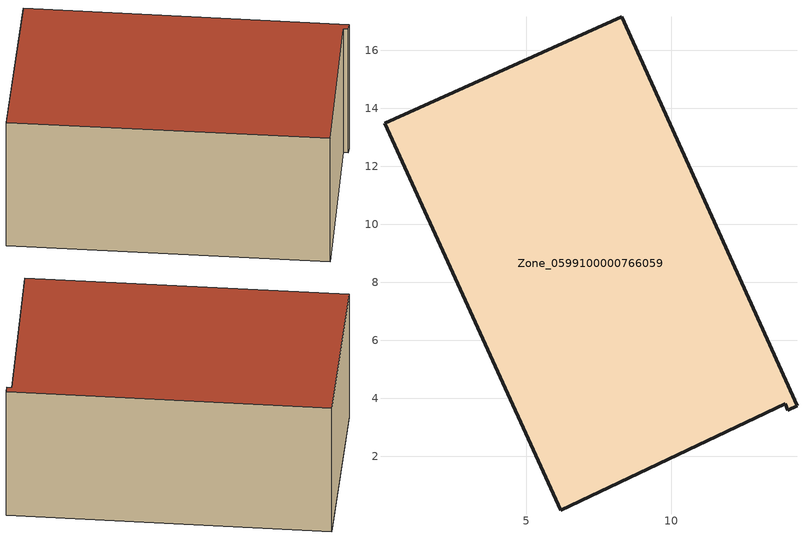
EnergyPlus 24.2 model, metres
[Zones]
Zone_0599100000766059
 floor ground (C_G): 0.11,13.47 8.29,17.16 14.34,3.74 14.02,3.59 13.93,3.8 6.19,0.13 z0
 wall outside (C_F): 14.02,3.59 14.34,3.74 8.29,17.16 0.11,13.47 6.19,0.13 13.93,3.8 14.02,3.59 z0:6.8
 roof outside (C_R): 6.19,0.13 13.93,3.8 14.02,3.59 14.34,3.74 8.29,17.16 0.11,13.47 z6.8
[BUILDING]
Pand.0599100000766059: North Axis=0; Terrain=City; Loads Convergence Tolerance Value=0.04; Temperature Convergence Tolerance Value=0.4; Solar Distribution=FullExterior; Maximum Number of Warmup Days=25; Minimum Number of Warmup Days=1
[Site:Location]
Rotterdam.The.Hague.AP_ZH_NLD Design_Conditions: Latitude=51.96; Longitude=4.45; Time Zone=1; Elevation=-4.5
[SITE:GROUNDTEMPERATURE:BUILDINGSURFACE]
18, 18, 18, 18, 18, 18, 18, 18, 18, 18, 18, 18
[MATERIAL] Thermal Absorptance=0.9; Solar Absorptance=0.7; Visible Absorptance=0.7
Name | Roughness | Thickness | Conductivity | Density | Specific Heat
G.D.2006-2014 | MediumSmooth | 0.15 | 0.06 | 540 | 1210
F.D.2006-2014 | Rough | 0.3 | 0.12 | 1920 | 840
R.D.2006-2014 | MediumRough | 0.2 | 0.08 | 1500 | 1000
[CONSTRUCTION]
C_G: G.D.2006-2014
C_F: F.D.2006-2014
C_R: R.D.2006-2014
[ZONE]
Zone_0599100000766059: Type=1; Multiplier=1; Ceiling Height=Autocalculate; Volume=Autocalculate; Floor Area=autocalculate; Part of Total Floor Area=Yes
[ZONEINFILTRATION:DESIGNFLOWRATE]
Infil_Zone_0599100000766059: Zone or ZoneList or Space or SpaceList=Zone_0599100000766059; Schedule=AlwaysOn; Design Flow Rate Calculation Method=Flow/Area; Flow Rate per Floor Area=0.0021; Constant Term Coefficient=1; Temperature Term Coefficient=0; Velocity Term Coefficient=0; Velocity Squared Term Coefficient=0
[HVACTEMPLATE:ZONE:IDEALLOADSAIRSYSTEM]
Zone_0599100000766059: Maximum Heating Supply Air Temperature=50; Minimum Cooling Supply Air Temperature=13; Maximum Heating Supply Air Humidity Ratio=0.0156; Minimum Cooling Supply Air Humidity Ratio=0.0077; Heating Limit=NoLimit; Cooling Limit=NoLimit; Dehumidification Control Type=ConstantSensibleHeatRatio; Cooling Sensible Heat Ratio=0.7; Dehumidification Setpoint=60; Humidification Control Type=None; Humidification Setpoint=30; Outdoor Air Method=None; Outdoor Air Flow Rate per Person=0.00944; Outdoor Air Flow Rate per Zone Floor Area=0; Outdoor Air Flow Rate per Zone=0; Demand Controlled Ventilation Type=None; Outdoor Air Economizer Type=NoEconomizer; Heat Recovery Type=None; Sensible Heat Recovery Effectiveness=0.7; Latent Heat Recovery Effectiveness=0.65
[ZONECONTROL:THERMOSTAT]
ThermostatControl_Zone_0599100000766059: Zone or ZoneList=Zone_0599100000766059; Control Type Schedule=DualSetpointControlType; Control 1=Thermostat_Zone_0599100000766059; Temperature Difference Between Cutout And Setpoint=0
[THERMOSTATSETPOINT:DUALSETPOINT]
Thermostat_Zone_0599100000766059: Heating Setpoint Temperature Schedule=HeatingSetpoint_Zone_0599100000766059; Cooling Setpoint Temperature Schedule=CoolingSetpoint_Zone_0599100000766059
[SCHEDULE:COMPACT]
HeatingSetpoint_Zone_0599100000766059: Through: 12/31, For: AllDays, Until: 24:00, 21
CoolingSetpoint_Zone_0599100000766059: Through: 12/31, For: AllDays, Until: 24:00, 24
DualSetpointControlType: Through: 12/31, For: AllDays, Until: 24:00, 4
AlwaysOn: Through: 12/31, For: AllDays, Until: 24:00, 1
